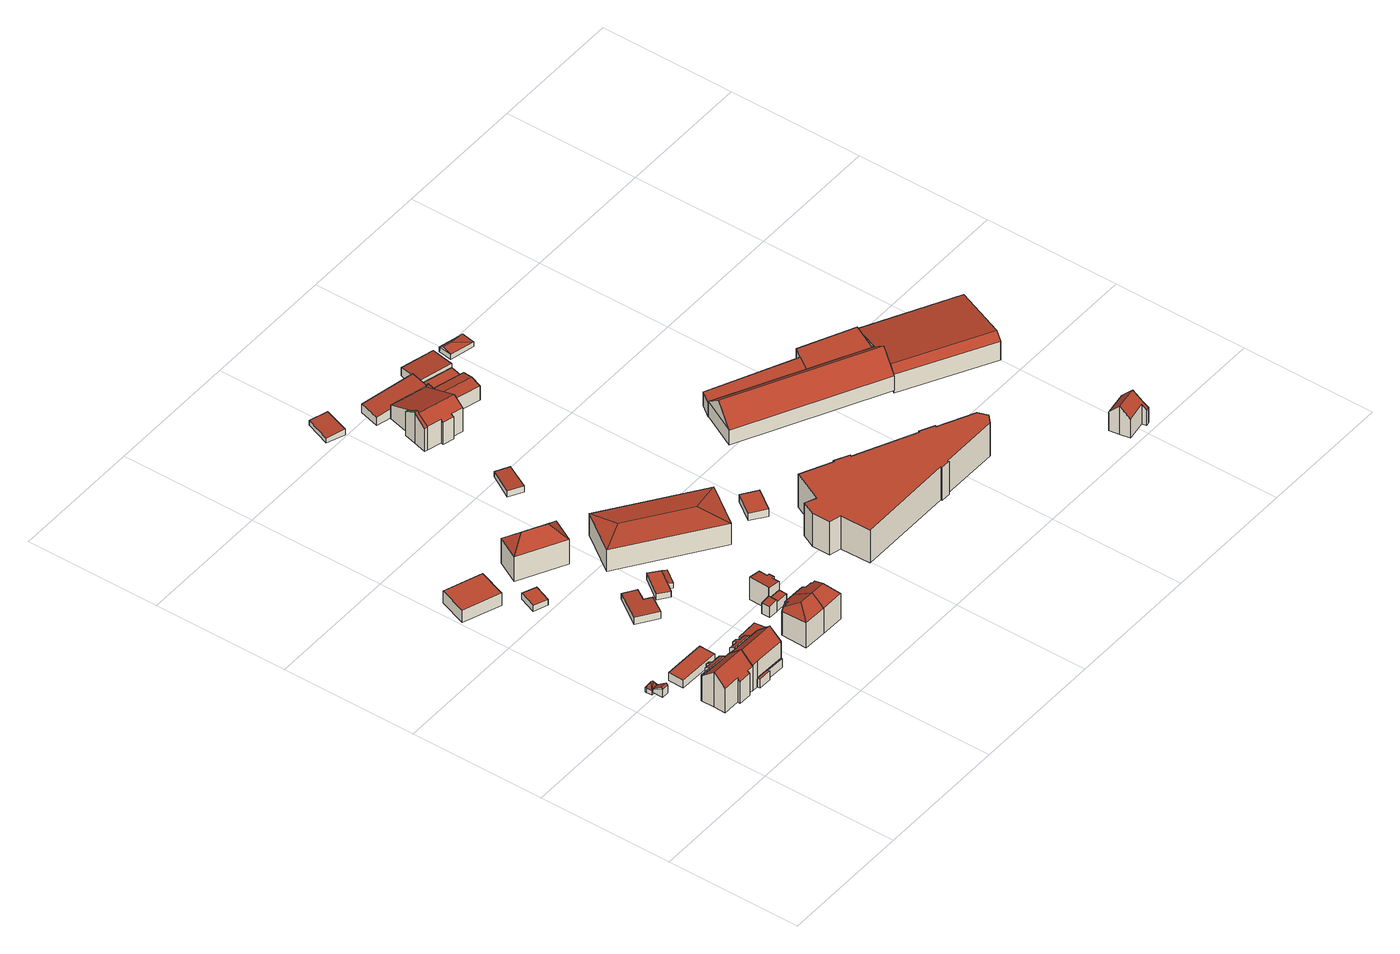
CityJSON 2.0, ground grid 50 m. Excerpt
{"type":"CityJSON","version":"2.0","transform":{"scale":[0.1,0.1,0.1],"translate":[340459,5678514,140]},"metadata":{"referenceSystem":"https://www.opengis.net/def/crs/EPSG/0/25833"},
"CityObjects":{
"building1":{"type":"Building","attributes":{"Dachtyp_tdc":"tdcGableRoof","Gemeindeschluessel":14729160,"Dachneigung":37.07,"QualitaetDacherkennung":10,"Geometrietyp2DReferenz":"3000","function":"31001_9998","roofType":"3100","measuredHeight":4.09},"geometry":[{"type":"MultiSurface","lod":"2","boundaries":[[[0,1,2,3]],[[1,4,5,2]],[[4,6,7,5]],[[6,0,3,7]],[[4,1,8]],[[0,6,9]],[[1,0,9,8]],[[6,4,8,9]],[[3,2,5,7]]],"semantics":{"surfaces":[{"type":"WallSurface"},{"type":"RoofSurface"},{"type":"GroundSurface"}],"values":[0,0,0,0,0,0,1,1,2]}}]},
"building2":{"type":"Building","attributes":{"Dachtyp_tdc":"tdcFreeFormRoof","Gemeindeschluessel":14729160,"Dachneigung":57.36,"QualitaetDacherkennung":22,"Geometrietyp2DReferenz":"3000","function":"31001_9998","roofType":"5000","measuredHeight":3.98},"geometry":[{"type":"MultiSurface","lod":"2","boundaries":[[[10,11,12,13]],[[11,14,15,12]],[[14,16,17,15]],[[16,18,19,17]],[[18,20,21,19]],[[20,10,13,21]],[[20,22,23]],[[18,22,20]],[[22,18,16]],[[22,16,14]],[[24,23,22,14,11]],[[24,11,10]],[[23,24,10,20]],[[13,12,15,17,19,21]]],"semantics":{"surfaces":[{"type":"WallSurface"},{"type":"RoofSurface"},{"type":"GroundSurface"}],"values":[0,0,0,0,0,0,1,1,1,1,1,1,1,2]}}]},
"building3":{"type":"Building","attributes":{"Gemeindeschluessel":14729160,"Geometrietyp2DReferenz":"3000","function":"31001_9998","roofType":"9999"},"children":["building3-1","building3-2"]},
"building3-1":{"type":"BuildingPart","attributes":{"Dachtyp_tdc":"tdcGableRoof","Dachneigung":44.47,"QualitaetDacherkennung":72,"Geometrietyp2DReferenz":"3000","roofType":"3100","measuredHeight":14.43},"parents":["building3"],"geometry":[{"type":"MultiSurface","lod":"2","boundaries":[[[25,26,27,28]],[[26,29,30,27]],[[29,31,32,30]],[[31,33,34,32]],[[33,35,36,34]],[[37,38,39,40]],[[38,41,42,39]],[[41,43,44,42]],[[43,45,46,44]],[[45,25,28,46]],[[41,38,37,35,33]],[[33,31,29,26,25,45,43,41]],[[28,27,30,32,34,36,40,39,42,44,46]],[[37,40,36,35]]],"semantics":{"surfaces":[{"type":"WallSurface"},{"type":"RoofSurface"},{"type":"GroundSurface"},{"type":"ClosureSurface"}],"values":[0,0,0,0,0,0,0,0,0,0,1,1,2,3]}}]},
"building3-2":{"type":"BuildingPart","attributes":{"Dachtyp_tdc":"tdcPolyFlatRoof","Dachneigung":30.04,"QualitaetDacherkennung":55,"Geometrietyp2DReferenz":"3000","roofType":"2100","measuredHeight":10.74},"parents":["building3"],"geometry":[{"type":"MultiSurface","lod":"2","boundaries":[[[47,48,49,36,35]],[[48,50,51,49]],[[50,52,53,51]],[[52,54,55,53]],[[54,56,57,55]],[[56,58,59,57]],[[58,60,61,59]],[[60,62,63,61]],[[62,64,65,63]],[[64,66,37,40,65]],[[66,64,62,60,58,56,54,52,50,48,47]],[[36,49,51,53,55,57,59,61,63,65,40]],[[35,37,66,47]],[[35,36,40,37]]],"semantics":{"surfaces":[{"type":"WallSurface"},{"type":"RoofSurface"},{"type":"GroundSurface"},{"type":"ClosureSurface"}],"values":[0,0,0,0,0,0,0,0,0,0,1,2,0,3]}}]},
"building4":{"type":"Building","attributes":{"Dachtyp_tdc":"tdcPolyFlatRoof","Gemeindeschluessel":14729160,"Dachneigung":0,"QualitaetDacherkennung":66,"Geometrietyp2DReferenz":"3000","function":"31001_2463","roofType":"1000","measuredHeight":3.25},"geometry":[{"type":"MultiSurface","lod":"2","boundaries":[[[67,68,69,70]],[[68,71,72,69]],[[71,73,74,72]],[[73,67,70,74]],[[73,71,68,67]],[[70,69,72,74]]],"semantics":{"surfaces":[{"type":"WallSurface"},{"type":"RoofSurface"},{"type":"GroundSurface"}],"values":[0,0,0,0,1,2]}}]},
"building5":{"type":"Building","attributes":{"Gemeindeschluessel":14729160,"Geometrietyp2DReferenz":"3000","function":"31001_9998","roofType":"9999"},"children":["building5-1","building5-2","building5-3"]},
"building5-1":{"type":"BuildingPart","attributes":{"Dachtyp_tdc":"tdcPolyFlatRoof","Dachneigung":0,"QualitaetDacherkennung":0,"Geometrietyp2DReferenz":"3000","roofType":"9999","measuredHeight":3.62},"parents":["building5"],"geometry":[{"type":"MultiSurface","lod":"2","boundaries":[[[75,76,77,78,79,80]],[[80,79,81,82]],[[79,78,83,81]],[[78,77,84,83]],[[77,76,85,84]],[[75,80,82,86]],[[82,81,83,84,85,86]],[[86,85,76,75]]],"semantics":{"surfaces":[{"type":"RoofSurface"},{"type":"WallSurface"},{"type":"GroundSurface"},{"type":"ClosureSurface"}],"values":[0,1,1,1,1,1,2,3]}}]},
"building5-2":{"type":"BuildingPart","attributes":{"Dachtyp_tdc":"tdcGableRoof","Dachneigung":42.21,"QualitaetDacherkennung":71,"Geometrietyp2DReferenz":"3000","roofType":"3100","measuredHeight":14.67},"parents":["building5"],"geometry":[{"type":"MultiSurface","lod":"2","boundaries":[[[87,88,89,90]],[[88,91,92,89]],[[91,93,94,92]],[[95,96,97,98]],[[96,99,100,97]],[[99,101,102,100]],[[101,103,75,86,102]],[[104,87,90,85,76]],[[101,99,96,95,93,91,88]],[[88,87,104,103,101]],[[90,89,92,94,98,97,100,102,86,85]],[[98,94,93,95]],[[104,76,75,103]],[[76,85,86,75]]],"semantics":{"surfaces":[{"type":"WallSurface"},{"type":"RoofSurface"},{"type":"GroundSurface"},{"type":"ClosureSurface"}],"values":[0,0,0,0,0,0,0,0,1,1,2,3,0,3]}}]},
"building5-3":{"type":"BuildingPart","attributes":{"Dachtyp_tdc":"tdcPolyFlatRoof","Dachneigung":29.86,"QualitaetDacherkennung":58,"Geometrietyp2DReferenz":"3000","roofType":"2100","measuredHeight":10.88},"parents":["building5"],"geometry":[{"type":"MultiSurface","lod":"2","boundaries":[[[105,94,93]],[[105,106,107,94]],[[106,108,109,107]],[[108,110,111,109]],[[110,112,113,111]],[[112,114,115,113]],[[114,116,117,115]],[[116,118,119,117]],[[118,120,95,98,119]],[[118,116,114,112,110,108,106,105,120]],[[98,94,107,109,111,113,115,117,119]],[[105,93,95,120]],[[93,94,98,95]]],"semantics":{"surfaces":[{"type":"WallSurface"},{"type":"RoofSurface"},{"type":"GroundSurface"},{"type":"ClosureSurface"}],"values":[0,0,0,0,0,0,0,0,0,1,2,0,3]}}]},
"building6":{"type":"Building","attributes":{"Dachtyp_tdc":"tdcPolyFlatRoof","Gemeindeschluessel":14729160,"Dachneigung":0,"QualitaetDacherkennung":80,"Geometrietyp2DReferenz":"3000","function":"31001_9998","roofType":"1000","measuredHeight":5.13},"geometry":[{"type":"MultiSurface","lod":"2","boundaries":[[[121,122,123,124]],[[122,125,126,123]],[[125,127,128,126]],[[127,121,124,128]],[[127,125,122,121]],[[124,123,126,128]]],"semantics":{"surfaces":[{"type":"WallSurface"},{"type":"RoofSurface"},{"type":"GroundSurface"}],"values":[0,0,0,0,1,2]}}]},
"building7":{"type":"Building","attributes":{"Dachtyp_tdc":"tdcPolyFlatRoof","Gemeindeschluessel":14729160,"Dachneigung":0,"QualitaetDacherkennung":83,"Geometrietyp2DReferenz":"3000","function":"31001_9998","roofType":"1000","measuredHeight":2.4},"geometry":[{"type":"MultiSurface","lod":"2","boundaries":[[[129,130,131,132]],[[130,133,134,131]],[[133,135,136,134]],[[135,129,132,136]],[[135,133,130,129]],[[132,131,134,136]]],"semantics":{"surfaces":[{"type":"WallSurface"},{"type":"RoofSurface"},{"type":"GroundSurface"}],"values":[0,0,0,0,1,2]}}]},
"building8":{"type":"Building","attributes":{"Dachtyp_tdc":"tdcPolyFlatRoof","Gemeindeschluessel":14729160,"Dachneigung":5.74,"QualitaetDacherkennung":94,"Geometrietyp2DReferenz":"3000","function":"31001_9998","roofType":"2100","measuredHeight":3.6},"geometry":[{"type":"MultiSurface","lod":"2","boundaries":[[[137,138,139,140]],[[138,141,142,139]],[[141,143,144,142]],[[143,137,140,144]],[[143,141,138,137]],[[140,139,142,144]]],"semantics":{"surfaces":[{"type":"WallSurface"},{"type":"RoofSurface"},{"type":"GroundSurface"}],"values":[0,0,0,0,1,2]}}]},
"building9":{"type":"Building","attributes":{"Dachtyp_tdc":"tdcPolyFlatRoof","Gemeindeschluessel":14729160,"Dachneigung":2.96,"QualitaetDacherkennung":60,"Geometrietyp2DReferenz":"3000","function":"31001_9998","roofType":"2100","measuredHeight":2.9},"geometry":[{"type":"MultiSurface","lod":"2","boundaries":[[[145,146,147,148]],[[146,149,150,147]],[[149,151,152,150]],[[151,153,154,152]],[[153,155,156,154]],[[155,145,148,156]],[[155,153,151,149,146,145]],[[148,147,150,152,154,156]]],"semantics":{"surfaces":[{"type":"WallSurface"},{"type":"RoofSurface"},{"type":"GroundSurface"}],"values":[0,0,0,0,0,0,1,2]}}]},
"building10":{"type":"Building","attributes":{"Dachtyp_tdc":"tdcFreeFormRoof","Gemeindeschluessel":14729160,"Dachneigung":32.73,"QualitaetDacherkennung":53,"Geometrietyp2DReferenz":"3000","function":"31001_9998","roofType":"5000","measuredHeight":14.54},"geometry":[{"type":"MultiSurface","lod":"2","boundaries":[[[157,158,159,160]],[[158,161,162,159]],[[161,163,164,162]],[[163,165,166,164]],[[165,167,168,166]],[[167,169,170,168]],[[169,171,172,170]],[[171,157,160,172]],[[173,174,157,171]],[[169,175,173,171]],[[175,167,165,163,161,158,174,173]],[[158,157,174]],[[169,167,175]],[[160,159,162,164,166,168,170,172]]],"semantics":{"surfaces":[{"type":"WallSurface"},{"type":"RoofSurface"},{"type":"GroundSurface"}],"values":[0,0,0,0,0,0,0,0,1,1,1,0,0,2]}}]},
"building11":{"type":"Building","attributes":{"Dachtyp_tdc":"tdcPolyFlatRoof","Gemeindeschluessel":14729160,"Dachneigung":7.49,"QualitaetDacherkennung":85,"Geometrietyp2DReferenz":"3000","function":"31001_9998","roofType":"2100","measuredHeight":4.94},"geometry":[{"type":"MultiSurface","lod":"2","boundaries":[[[176,177,178,179]],[[177,180,181,178]],[[180,182,183,181]],[[182,184,185,183]],[[184,176,179,185]],[[184,182,180,177,176]],[[179,178,181,183,185]]],"semantics":{"surfaces":[{"type":"WallSurface"},{"type":"RoofSurface"},{"type":"GroundSurface"}],"values":[0,0,0,0,0,1,2]}}]},
"building12":{"type":"Building","attributes":{"Dachtyp_tdc":"tdcFreeFormRoof","Gemeindeschluessel":14729160,"Dachneigung":33.12,"QualitaetDacherkennung":57,"Geometrietyp2DReferenz":"3000","function":"31001_9998","roofType":"5000","measuredHeight":14.59},"geometry":[{"type":"MultiSurface","lod":"2","boundaries":[[[186,187,188,189]],[[187,190,191,188]],[[190,192,193,191]],[[192,194,195,193]],[[194,196,197,195]],[[196,198,199,197]],[[198,167,200,199]],[[167,186,189,200]],[[196,194,201,202]],[[202,201,192,190,187,186,167,175]],[[196,202,175,198]],[[194,192,201]],[[167,198,175]],[[189,188,191,193,195,197,199,200]]],"semantics":{"surfaces":[{"type":"WallSurface"},{"type":"RoofSurface"},{"type":"GroundSurface"}],"values":[0,0,0,0,0,0,0,0,1,1,1,0,0,2]}}]},
"building13":{"type":"Building","attributes":{"Dachtyp_tdc":"tdcHipRoof","Gemeindeschluessel":14729160,"Dachneigung":43.55,"QualitaetDacherkennung":69,"Geometrietyp2DReferenz":"3000","function":"31001_9998","roofType":"3200","measuredHeight":14.95},"geometry":[{"type":"MultiSurface","lod":"2","boundaries":[[[203,204,205,206]],[[204,207,208,205]],[[207,209,210,208]],[[209,203,206,210]],[[207,204,211]],[[203,209,212]],[[204,203,212,211]],[[209,207,211,212]],[[206,205,208,210]]],"semantics":{"surfaces":[{"type":"WallSurface"},{"type":"RoofSurface"},{"type":"GroundSurface"}],"values":[0,0,0,0,1,1,1,1,2]}}]},
"building14":{"type":"Building","attributes":{"Dachtyp_tdc":"tdcPolyFlatRoof","Gemeindeschluessel":14729160,"Dachneigung":0,"QualitaetDacherkennung":75,"Geometrietyp2DReferenz":"3000","function":"31001_9998","roofType":"1000","measuredHeight":3.95},"geometry":[{"type":"MultiSurface","lod":"2","boundaries":[[[213,214,215,216]],[[214,217,218,215]],[[217,219,220,218]],[[219,213,216,220]],[[219,217,214,213]],[[216,215,218,220]]],"semantics":{"surfaces":[{"type":"WallSurface"},{"type":"RoofSurface"},{"type":"GroundSurface"}],"values":[0,0,0,0,1,2]}}]},
"building15":{"type":"Building","attributes":{"Gemeindeschluessel":14729160,"Geometrietyp2DReferenz":"3000","function":"31001_9998","roofType":"9999"},"children":["building15-1","building15-2"]},
"building15-1":{"type":"BuildingPart","attributes":{"Dachtyp_tdc":"tdcPolyFlatRoof","Dachneigung":3.5,"QualitaetDacherkennung":73,"Geometrietyp2DReferenz":"3000","roofType":"2100","measuredHeight":2.25},"parents":["building15"],"geometry":[{"type":"MultiSurface","lod":"2","boundaries":[[[221,222,223,224]],[[222,225,226,223]],[[225,227,228,226]],[[227,225,222,221]],[[224,223,226,228]],[[224,228,227,221]]],"semantics":{"surfaces":[{"type":"WallSurface"},{"type":"RoofSurface"},{"type":"GroundSurface"},{"type":"ClosureSurface"}],"values":[0,0,0,1,2,3]}}]},
"building15-2":{"type":"BuildingPart","attributes":{"Dachtyp_tdc":"tdcPolyFlatRoof","Dachneigung":3.31,"QualitaetDacherkennung":64,"Geometrietyp2DReferenz":"3000","roofType":"2100","measuredHeight":2.54},"parents":["building15"],"geometry":[{"type":"MultiSurface","lod":"2","boundaries":[[[229,221,224,230]],[[231,232,228,227]],[[231,233,234,232]],[[233,229,230,234]],[[233,231,227,221,229]],[[230,224,228,232,234]],[[227,228,224,221]]],"semantics":{"surfaces":[{"type":"WallSurface"},{"type":"RoofSurface"},{"type":"GroundSurface"},{"type":"ClosureSurface"}],"values":[0,0,0,0,1,2,3]}}]},
"building16":{"type":"Building","attributes":{"Dachtyp_tdc":"tdcPolyFlatRoof","Gemeindeschluessel":14729160,"Dachneigung":10.9,"QualitaetDacherkennung":82,"Geometrietyp2DReferenz":"3000","function":"31001_9998","roofType":"2100","measuredHeight":9.32},"geometry":[{"type":"MultiSurface","lod":"2","boundaries":[[[235,236,237,238]],[[236,239,240,237]],[[239,241,242,240]],[[241,243,244,242]],[[243,245,246,244]],[[245,247,248,246]],[[247,249,250,248]],[[249,251,252,250]],[[251,235,238,252]],[[251,249,247,245,243,241,239,236,235]],[[238,237,240,242,244,246,248,250,252]]],"semantics":{"surfaces":[{"type":"WallSurface"},{"type":"RoofSurface"},{"type":"GroundSurface"}],"values":[0,0,0,0,0,0,0,0,0,1,2]}}]},
"building17":{"type":"Building","attributes":{"Dachtyp_tdc":"tdcHipRoof","Gemeindeschluessel":14729160,"Dachneigung":10,"QualitaetDacherkennung":62,"Geometrietyp2DReferenz":"3000","function":"31001_9998","roofType":"3200","measuredHeight":10.62},"geometry":[{"type":"MultiSurface","lod":"2","boundaries":[[[253,254,255,256]],[[254,257,258,255]],[[257,259,260,258]],[[259,253,256,260]],[[257,254,261]],[[253,259,262]],[[254,253,262,261]],[[259,257,261,262]],[[256,255,258,260]]],"semantics":{"surfaces":[{"type":"WallSurface"},{"type":"RoofSurface"},{"type":"GroundSurface"}],"values":[0,0,0,0,1,1,1,1,2]}}]},
"building18":{"type":"Building","attributes":{"Dachtyp_tdc":"tdcPolyFlatRoof","Gemeindeschluessel":14729160,"Dachneigung":2.9,"QualitaetDacherkennung":62,"Geometrietyp2DReferenz":"3000","function":"31001_2000","roofType":"2100","measuredHeight":2.61},"geometry":[{"type":"MultiSurface","lod":"2","boundaries":[[[263,264,265,266]],[[264,267,268,265]],[[267,269,270,268]],[[269,263,266,270]],[[269,267,264,263]],[[266,265,268,270]]],"semantics":{"surfaces":[{"type":"WallSurface"},{"type":"RoofSurface"},{"type":"GroundSurface"}],"values":[0,0,0,0,1,2]}}]},
"building19":{"type":"Building","attributes":{"Dachtyp_tdc":"tdcPolyFlatRoof","Gemeindeschluessel":14729160,"Dachneigung":3.51,"QualitaetDacherkennung":98,"Geometrietyp2DReferenz":"3000","function":"31001_2000","roofType":"2100","measuredHeight":2.4},"geometry":[{"type":"MultiSurface","lod":"2","boundaries":[[[271,272,273,274]],[[272,275,276,273]],[[275,277,278,276]],[[277,271,274,278]],[[277,275,272,271]],[[274,273,276,278]]],"semantics":{"surfaces":[{"type":"WallSurface"},{"type":"RoofSurface"},{"type":"GroundSurface"}],"values":[0,0,0,0,1,2]}}]},
"building20":{"type":"Building","attributes":{"Dachtyp_tdc":"tdcPolyFlatRoof","Gemeindeschluessel":14729160,"Dachneigung":0,"QualitaetDacherkennung":25,"Geometrietyp2DReferenz":"3000","function":"31001_9998","roofType":"1000","measuredHeight":3},"geometry":[{"type":"MultiSurface","lod":"2","boundaries":[[[279,280,281,282]],[[280,283,284,281]],[[283,285,286,284]],[[285,279,282,286]],[[285,283,280,279]],[[282,281,284,286]]],"semantics":{"surfaces":[{"type":"WallSurface"},{"type":"RoofSurface"},{"type":"GroundSurface"}],"values":[0,0,0,0,1,2]}}]},
"building21":{"type":"Building","attributes":{"Gemeindeschluessel":14729160,"Geometrietyp2DReferenz":"3000","function":"31001_9998","roofType":"9999"},"children":["building21-1","building21-2","building21-3"]},
"building21-1":{"type":"BuildingPart","attributes":{"Dachtyp_tdc":"tdcGableRoof","Dachneigung":25.77,"QualitaetDacherkennung":25,"Geometrietyp2DReferenz":"3000","roofType":"3100","measuredHeight":12.5},"parents":["building21"],"geometry":[{"type":"MultiSurface","lod":"2","boundaries":[[[287,288,289,290]],[[288,291,292,289]],[[291,293,294,295,292]],[[296,297,298,299,300]],[[297,301,302,298]],[[303,304,305,306,307]],[[304,308,309,305]],[[308,310,311,309]],[[310,287,290,311]],[[304,303,312,301,297,296,313,314,315]],[[315,293,291,288,287,310,308,304]],[[290,289,292,295,316,317,299,298,302,306,305,309,311]],[[294,293,315]],[[316,295,294,315]],[[296,300,313]],[[300,299,317,314,313]],[[314,317,316,315]],[[307,312,303]],[[306,302,301,312,307]]],"semantics":{"surfaces":[{"type":"WallSurface"},{"type":"RoofSurface"},{"type":"GroundSurface"},{"type":"ClosureSurface"}],"values":[0,0,0,0,0,0,0,0,0,1,1,2,0,3,0,3,3,0,3]}}]},
"building21-2":{"type":"BuildingPart","attributes":{"Dachtyp_tdc":"tdcGableRoof","Dachneigung":32.55,"QualitaetDacherkennung":80,"Geometrietyp2DReferenz":"3000","roofType":"3100","measuredHeight":12.88},"parents":["building21"],"geometry":[{"type":"MultiSurface","lod":"2","boundaries":[[[318,319,320,321]],[[319,300,299,320]],[[294,322,323,295]],[[322,318,321,323]],[[324,313,300,319,318]],[[318,322,294,315,324]],[[321,320,299,317,316,295,323]],[[314,313,324]],[[317,299,300,313,314]],[[315,314,324]],[[294,295,316,315]],[[316,317,314,315]]],"semantics":{"surfaces":[{"type":"WallSurface"},{"type":"RoofSurface"},{"type":"GroundSurface"},{"type":"ClosureSurface"}],"values":[0,0,0,0,1,1,2,0,3,0,3,3]}}]},
"building21-3":{"type":"BuildingPart","attributes":{"Dachtyp_tdc":"tdcFreeFormRoof","Dachneigung":68.61,"QualitaetDacherkennung":13,"Geometrietyp2DReferenz":"3000","roofType":"5000","measuredHeight":6.99},"parents":["building21"],"geometry":[{"type":"MultiSurface","lod":"2","boundaries":[[[325,326,327,328]],[[326,329,330,327]],[[329,331,332,330]],[[331,333,334,332]],[[333,307,306,334]],[[325,328,302,301]],[[333,331,329,326,325,335]],[[325,301,335]],[[301,312,307,333,335]],[[328,327,330,332,334,306,302]],[[302,306,307,312,301]]],"semantics":{"surfaces":[{"type":"WallSurface"},{"type":"RoofSurface"},{"type":"GroundSurface"},{"type":"ClosureSurface"}],"values":[0,0,0,0,0,0,1,1,1,2,3]}}]},
"building22":{"type":"Building","attributes":{"Dachtyp_tdc":"tdcPolyFlatRoof","Gemeindeschluessel":14729160,"Dachneigung":3.74,"QualitaetDacherkennung":70,"Geometrietyp2DReferenz":"3000","function":"31001_2000","roofType":"2100","measuredHeight":4.72},"geometry":[{"type":"MultiSurface","lod":"2","boundaries":[[[336,337,338,339]],[[337,340,341,338]],[[340,342,343,341]],[[342,344,345,343]],[[344,346,347,345]],[[346,336,339,347]],[[346,344,342,340,337,336]],[[339,338,341,343,345,347]]],"semantics":{"surfaces":[{"type":"WallSurface"},{"type":"RoofSurface"},{"type":"GroundSurface"}],"values":[0,0,0,0,0,0,1,2]}}]},
"building23":{"type":"Building","attributes":{"Dachtyp_tdc":"tdcGableRoof","Gemeindeschluessel":14729160,"Dachneigung":11.24,"QualitaetDacherkennung":56,"Geometrietyp2DReferenz":"3000","function":"31001_2000","roofType":"3100","measuredHeight":6.55},"geometry":[{"type":"MultiSurface","lod":"2","boundaries":[[[348,349,350,351]],[[349,352,353,350]],[[352,354,355,353]],[[354,348,351,355]],[[352,349,356]],[[348,354,357]],[[349,348,357,356]],[[354,352,356,357]],[[351,350,353,355]]],"semantics":{"surfaces":[{"type":"WallSurface"},{"type":"RoofSurface"},{"type":"GroundSurface"}],"values":[0,0,0,0,0,0,1,1,2]}}]},
"building24":{"type":"Building","attributes":{"Dachtyp_tdc":"tdcPolyFlatRoof","Gemeindeschluessel":14729160,"Dachneigung":0,"QualitaetDacherkennung":63,"Geometrietyp2DReferenz":"3000","function":"31001_2000","roofType":"1000","measuredHeight":3.62},"geometry":[{"type":"MultiSurface","lod":"2","boundaries":[[[358,359,360,351]],[[359,361,362,360]],[[361,363,364,362]],[[363,365,350,364]],[[365,358,351,350]],[[365,363,361,359,358]],[[351,360,362,364,350]]],"semantics":{"surfaces":[{"type":"WallSurface"},{"type":"RoofSurface"},{"type":"GroundSurface"}],"values":[0,0,0,0,0,1,2]}}]},
"building25":{"type":"Building","attributes":{"Dachtyp_tdc":"tdcPolyFlatRoof","Gemeindeschluessel":14729160,"Dachneigung":0,"QualitaetDacherkennung":29,"Geometrietyp2DReferenz":"3000","function":"31001_9998","roofType":"1000","measuredHeight":13.79},"geometry":[{"type":"MultiSurface","lod":"2","boundaries":[[[366,367,368,369]],[[367,370,371,368]],[[370,372,373,371]],[[372,374,375,373]],[[374,376,377,375]],[[376,378,379,377]],[[378,380,381,379]],[[380,382,383,381]],[[382,384,385,383]],[[384,386,387,385]],[[386,388,389,387]],[[388,390,391,389]],[[390,392,393,391]],[[392,394,395,393]],[[394,396,397,395]],[[396,398,399,397]],[[398,400,401,399]],[[400,402,403,401]],[[402,404,405,403]],[[404,406,407,405]],[[406,408,409,407]],[[408,366,369,409]],[[408,406,404,402,400,398,396,394,392,390,388,386,384,382,380,378,376,374,372,370,367,366]],[[369,368,371,373,375,377,379,381,383,385,387,389,391,393,395,397,399,401,403,405,407,409]]],"semantics":{"surfaces":[{"type":"WallSurface"},{"type":"RoofSurface"},{"type":"GroundSurface"}],"values":[0,0,0,0,0,0,0,0,0,0,0,0,0,0,0,0,0,0,0,0,0,0,1,2]}}]},
"building26":{"type":"Building","attributes":{"Dachtyp_tdc":"tdcPolyFlatRoof","Gemeindeschluessel":14729160,"Dachneigung":9.51,"QualitaetDacherkennung":88,"Geometrietyp2DReferenz":"3000","function":"31001_2000","roofType":"2100","measuredHeight":4.97},"geometry":[{"type":"MultiSurface","lod":"2","boundaries":[[[410,411,412,413]],[[411,414,415,412]],[[414,416,417,415]],[[416,418,419,417]],[[418,410,413,419]],[[418,416,414,411,410]],[[413,412,415,417,419]]],"semantics":{"surfaces":[{"type":"WallSurface"},{"type":"RoofSurface"},{"type":"GroundSurface"}],"values":[0,0,0,0,0,1,2]}}]},
"building27":{"type":"Building","attributes":{"Dachtyp_tdc":"tdcHipAndGableRoof","Gemeindeschluessel":14729160,"Dachneigung":16.45,"QualitaetDacherkennung":34,"Geometrietyp2DReferenz":"3000","function":"31001_2000","roofType":"5000","measuredHeight":3},"geometry":[{"type":"MultiSurface","lod":"2","boundaries":[[[420,421,422,423]],[[421,424,425,422]],[[424,426,427,425]],[[426,420,423,427]],[[424,421,428]],[[420,426,429]],[[421,420,429,428]],[[426,424,428,429]],[[423,422,425,427]]],"semantics":{"surfaces":[{"type":"WallSurface"},{"type":"RoofSurface"},{"type":"GroundSurface"}],"values":[0,0,0,0,1,0,1,1,2]}}]},
"building28":{"type":"Building","attributes":{"Dachtyp_tdc":"tdcGableRoof","Gemeindeschluessel":14729160,"Dachneigung":40.55,"QualitaetDacherkennung":89,"Geometrietyp2DReferenz":"3000","function":"31001_2000","roofType":"3100","measuredHeight":12.52},"geometry":[{"type":"MultiSurface","lod":"2","boundaries":[[[430,431,432,433]],[[431,434,435,432]],[[434,436,437,435]],[[436,430,433,437]],[[434,431,438]],[[430,436,439]],[[431,430,439,438]],[[436,434,438,439]],[[433,432,435,437]]],"semantics":{"surfaces":[{"type":"WallSurface"},{"type":"RoofSurface"},{"type":"GroundSurface"}],"values":[0,0,0,0,0,0,1,1,2]}}]},
"building29":{"type":"Building","attributes":{"Gemeindeschluessel":14729160,"Geometrietyp2DReferenz":"3000","function":"31001_2000","roofType":"9999"},"children":["building29-1","building29-2"]},
"building29-1":{"type":"BuildingPart","attributes":{"Dachtyp_tdc":"tdcPolyFlatRoof","Dachneigung":0,"QualitaetDacherkennung":85,"Geometrietyp2DReferenz":"3000","roofType":"1000","measuredHeight":5.68},"parents":["building29"],"geometry":[{"type":"MultiSurface","lod":"2","boundaries":[[[440,441,442,443]],[[441,444,445,442]],[[444,446,447,445]],[[448,440,443,449]],[[448,446,444,441,440]],[[443,442,445,447,449]],[[449,447,446,448]]],"semantics":{"surfaces":[{"type":"WallSurface"},{"type":"RoofSurface"},{"type":"GroundSurface"},{"type":"ClosureSurface"}],"values":[0,0,0,0,1,2,3]}}]},
"building29-2":{"type":"BuildingPart","attributes":{"Dachtyp_tdc":"tdcPolyFlatRoof","Dachneigung":0,"QualitaetDacherkennung":57,"Geometrietyp2DReferenz":"3000","roofType":"1000","measuredHeight":5.78},"parents":["building29"],"geometry":[{"type":"MultiSurface","lod":"2","boundaries":[[[450,451,452,453]],[[451,454,448,449,452]],[[455,450,453,447,446]],[[455,454,451,450]],[[453,452,449,447]],[[446,448,454,455]],[[446,447,449,448]]],"semantics":{"surfaces":[{"type":"WallSurface"},{"type":"RoofSurface"},{"type":"GroundSurface"},{"type":"ClosureSurface"}],"values":[0,0,0,1,2,0,3]}}]},
"building30":{"type":"Building","attributes":{"Dachtyp_tdc":"tdcGableRoof","Gemeindeschluessel":14729160,"Dachneigung":44.82,"QualitaetDacherkennung":56,"Geometrietyp2DReferenz":"3000","function":"31001_9998","roofType":"3100","measuredHeight":11.73},"geometry":[{"type":"MultiSurface","lod":"2","boundaries":[[[456,457,458,459]],[[457,460,461,458]],[[460,462,463,461]],[[462,464,465,463]],[[464,466,467,465]],[[466,468,469,467]],[[468,470,471,469]],[[470,472,473,471]],[[472,456,459,473]],[[468,466,464,462]],[[462,460,457,456,472,470,468]],[[459,458,461,463,465,467,469,471,473]]],"semantics":{"surfaces":[{"type":"WallSurface"},{"type":"RoofSurface"},{"type":"GroundSurface"}],"values":[0,0,0,0,0,0,0,0,0,1,1,2]}}]},
"building31":{"type":"Building","attributes":{"Dachtyp_tdc":"tdcFreeFormRoof","Gemeindeschluessel":14729160,"Dachneigung":10.12,"QualitaetDacherkennung":25,"Geometrietyp2DReferenz":"3000","function":"31001_2000","roofType":"5000","measuredHeight":10.05},"geometry":[{"type":"MultiSurface","lod":"2","boundaries":[[[474,475,476,477]],[[475,478,479,476]],[[478,480,481,479]],[[480,482,483,481]],[[482,474,477,483]],[[482,484,485,474]],[[484,480,478,475,485]],[[475,474,485]],[[482,480,484]],[[477,476,479,481,483]]],"semantics":{"surfaces":[{"type":"WallSurface"},{"type":"RoofSurface"},{"type":"GroundSurface"}],"values":[0,0,0,0,0,1,1,0,0,2]}}]}
},
"vertices":[
[43,470,94],[70,469,94],[70,469,80],[43,470,80],[68,429,113],[68,429,80],[42,430,113],[42,430,80],[68,434,120],[42,435,120],
[41,493,86],[42,498,86],[42,498,68],[41,493,68],[76,497,86],[76,497,68],[75,469,86],[75,469,68],[70,469,86],[70,469,68],[43,470,86],[43,470,68],[61,483,108],[56,484,108],[46,493,93],
[208,214,177],[161,215,176],[161,215,85],[208,214,85],[161,225,186],[161,225,85],[97,226,185],[97,226,85],[98,271,230],[98,271,85],[99,319,188],[99,319,85],[213,316,187],[236,316,187],[236,316,85],[213,316,85],[235,267,230],[235,267,85],[233,221,185],[233,221,85],[208,222,184],[208,222,85],
[99,319,193],[99,322,191],[99,322,85],[142,321,191],[142,321,85],[142,339,180],[142,339,85],[167,338,180],[167,338,85],[167,353,172],[167,353,85],[180,352,172],[180,352,85],[180,338,180],[180,338,85],[199,338,180],[199,338,85],[214,337,180],[214,337,85],[213,316,192],
[281,463,106],[280,404,106],[280,404,74],[281,463,74],[121,409,106],[121,409,74],[123,467,106],[123,467,74],
[377,218,118],[258,221,118],[258,211,118],[307,210,118],[307,215,118],[377,213,118],[307,215,82],[377,213,82],[307,210,82],[258,211,82],[258,221,82],[377,218,82],
[233,221,188],[235,266,229],[235,266,82],[233,221,82],[236,316,184],[236,316,82],[265,315,184],[265,315,82],[338,313,184],[338,312,184],[338,312,82],[338,313,82],[379,311,184],[379,311,82],[378,262,229],[378,262,82],[377,218,188],[258,221,188],
[265,315,190],[265,335,179],[265,335,82],[278,334,179],[278,334,82],[300,334,179],[300,334,82],[301,350,170],[301,350,82],[317,349,170],[317,349,82],[316,333,179],[316,333,82],[338,333,179],[338,333,82],[338,313,191],
[1,1180,72],[38,1283,72],[38,1283,21],[1,1180,21],[177,1233,72],[177,1233,21],[139,1130,72],[139,1130,21],
[252,1077,45],[226,1014,45],[226,1014,21],[252,1077,21],[175,1034,45],[175,1034,21],[200,1098,45],[200,1098,21],
[394,329,109],[392,393,103],[392,393,73],[394,329,73],[473,394,103],[473,394,73],[475,331,109],[475,331,73],
[428,757,48],[387,695,51],[387,695,22],[428,757,22],[315,744,51],[315,744,22],[385,848,45],[385,848,22],[431,818,45],[431,818,22],[402,775,48],[402,775,22],
[498,305,180],[518,305,193],[518,305,82],[498,305,82],[518,313,188],[518,313,82],[540,312,188],[540,312,82],[541,326,179],[541,326,82],[585,325,179],[585,325,82],[582,205,186],[582,205,82],[495,208,186],[495,208,82],[524,252,227],[506,305,193],[583,250,227],
[587,392,117],[553,393,112],[553,393,68],[587,392,68],[554,425,112],[554,425,68],[588,424,117],[588,424,68],[588,422,117],[588,422,68],
[628,323,179],[628,308,189],[628,308,81],[628,323,81],[650,307,189],[650,307,81],[650,299,194],[650,299,81],[672,299,180],[672,299,81],[669,203,187],[669,203,81],[582,205,187],[582,205,81],[585,325,81],[662,299,194],[638,249,227],
[297,1250,124],[465,1161,124],[465,1161,21],[297,1250,21],[420,1076,124],[420,1076,21],[252,1165,124],[252,1165,21],[399,1141,170],[316,1186,170],
[587,392,108],[588,422,108],[588,422,69],[587,392,69],[638,420,108],[638,420,69],[637,391,108],[637,391,69],
[546,810,46],[561,799,44],[561,799,23],[546,810,23],[523,747,44],[523,747,23],[508,758,46],[508,758,23],
[507,839,48],[507,839,23],[485,728,46],[485,728,23],[446,756,48],[446,756,23],
[638,420,143],[588,422,152],[588,422,59],[638,420,59],[588,424,152],[588,424,59],[591,501,152],[591,501,59],[640,499,143],[640,499,59],[639,468,143],[639,468,59],[650,468,141],[650,468,59],[649,448,141],[649,448,59],[639,448,143],[639,448,59],
[795,725,111],[463,962,111],[463,962,21],[795,725,21],[566,1107,111],[566,1107,21],[899,870,111],[899,870,21],[567,998,127],[780,846,127],
[552,1416,50],[604,1507,45],[604,1507,24],[552,1416,24],[653,1480,45],[653,1480,24],[602,1388,50],[602,1388,24],
[445,2110,50],[510,2086,54],[510,2086,30],[445,2110,30],[476,1992,54],[476,1992,30],[410,2016,50],[410,2016,30],
[916,748,53],[970,824,53],[970,824,23],[916,748,23],[1024,785,53],[1024,785,23],[970,709,53],[970,709,23],
[667,1712,119],[627,1722,119],[627,1722,26],[667,1712,26],[630,1732,125],[630,1732,26],[578,1746,125],[578,1746,122],[578,1746,26],[603,1840,126],[626,1927,82],[626,1927,26],[603,1840,26],[603,1840,125],[761,1891,82],[761,1891,26],[732,1782,136],[724,1753,151],[724,1753,26],[732,1782,26],[732,1782,82],[713,1710,125],[713,1710,26],[669,1722,125],[669,1722,26],[761,1890,82],[602,1837,127],[591,1795,148],[589,1789,151],[589,1789,26],[591,1795,26],
[579,1798,155],[591,1843,125],[591,1843,26],[579,1798,26],[566,1749,122],[566,1749,26],[591,1795,155],
[771,1888,82],[766,1870,83],[766,1870,26],[771,1888,26],[745,1791,82],[745,1791,26],[742,1780,82],[742,1780,26],[737,1781,96],[737,1781,26],[764,1884,96],
[573,1941,62],[593,2016,62],[593,2016,28],[573,1941,28],[791,1964,76],[791,1964,28],[781,1927,76],[781,1927,28],[771,1888,76],[771,1888,28],[626,1927,66],[626,1927,28],
[766,1870,80],[887,1838,80],[887,1838,23],[766,1870,23],[866,1758,80],[866,1758,23],[745,1791,80],[745,1791,23],[877,1799,89],[756,1831,89],
[766,1870,59],[771,1888,59],[771,1888,23],[781,1927,59],[781,1927,23],[902,1895,59],[902,1895,23],[887,1838,59],
[975,318,171],[974,431,171],[974,431,33],[975,318,33],[931,442,171],[931,442,33],[931,508,171],[931,508,33],[955,560,171],[955,560,33],[996,541,171],[996,541,33],[1051,655,171],[1051,655,33],[1165,600,171],[1165,600,33],[1168,605,171],[1168,605,33],[1220,579,171],[1220,579,33],[1217,573,171],[1217,573,33],[1435,469,171],[1435,469,33],[1437,474,171],[1437,474,33],[1489,448,171],[1489,448,33],[1487,443,171],[1487,443,33],[1616,380,171],[1616,380,33],[1628,344,171],[1628,344,33],[1601,318,171],[1601,318,33],[1381,318,171],[1381,318,33],[1381,313,171],[1381,313,33],[1345,313,171],[1345,313,33],[1345,318,171],[1345,318,33],
[781,1927,75],[791,1964,68],[791,1964,25],[781,1927,25],[807,2021,59],[807,2021,25],[932,1990,58],[932,1990,25],[902,1895,75],[902,1895,25],
[974,1997,38],[1067,1976,38],[1067,1976,20],[974,1997,20],[1056,1925,40],[1056,1925,20],[965,1947,40],[965,1947,20],[1002,1972,50],[971,1979,50],
[1234,1143,82],[1747,883,82],[1747,883,20],[1234,1143,20],[1678,749,81],[1678,749,20],[1165,1009,81],[1165,1009,20],[1713,816,146],[1200,1076,146],
[1603,1076,74],[1799,984,74],[1799,984,17],[1603,1076,17],[1747,883,74],[1747,883,17],[1541,988,74],[1541,988,17],[1579,1041,74],[1579,1041,17],
[1234,1143,75],[1267,1187,75],[1267,1187,17],[1234,1143,17],[1579,1041,75],[1541,988,75],
[1993,0,112],[1990,17,130],[1990,17,50],[1993,0,50],[1916,4,128],[1916,4,50],[1909,42,167],[1909,42,50],[1903,81,127],[1903,81,50],[1989,94,129],[1989,94,50],[1996,57,167],[1996,57,50],[2003,20,130],[2003,20,50],[2007,3,113],[2007,3,50],
[1678,749,88],[1747,883,87],[1747,883,9],[1678,749,9],[1799,984,67],[1799,984,9],[2127,813,67],[2127,813,9],[2001,576,87],[2001,576,9],[2014,600,110],[1690,772,110]
]}
